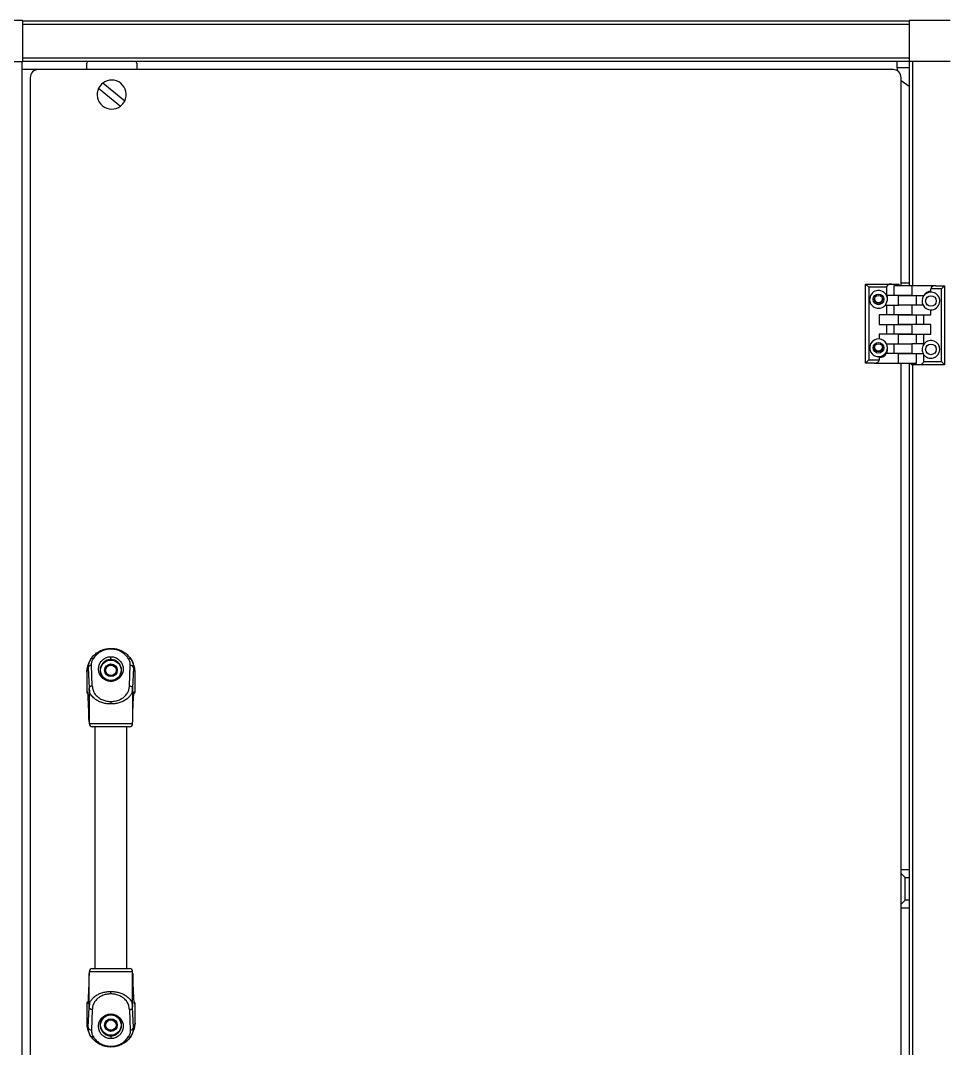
# Model space of a CAD drawing. Header units: millimetres. Extents: x 10 to 584, y 10 to 410.
# Drawn here: x 230.1 to 268.34, y 304.31 to 346.8 of the extents above; entities that cross this region are included whole.
import ezdxf

# ---------------------------------------------------------------- set-up
doc = ezdxf.new("R2010")
doc.units = ezdxf.units.MM

msp = doc.modelspace()

# ---------------------------------------------------------------- linework, layer by layer
at = {"color": 7, "linetype": 'Continuous', "lineweight": 25}
for p, q in [((230.19516, 346.80498), (228.50183, 346.80498)), ((230.19516, 345.11165), (230.19516, 346.80498)), ((266.83516, 346.77832), (230.19516, 346.77832)), ((268.52849, 346.80498), (266.83516, 346.80498)), ((266.83516, 346.80498), (266.83516, 345.11165)), ((228.50183, 345.11165), (230.19516, 345.11165)), ((230.16849, 280.11165), (230.16849, 345.11165)), ((266.83516, 345.11165), (230.19516, 345.11165)), ((232.83516, 344.77832), (232.83516, 345.04498)), ((234.90183, 345.04498), (234.90183, 344.77832)), ((266.33516, 344.84498), (266.33516, 345.11165)), ((266.83516, 345.11165), (266.83516, 335.84498)), ((268.52849, 345.11165), (266.83516, 345.11165)), ((230.83516, 344.77832), (230.16849, 344.77832)), ((266.16849, 344.77832), (230.83516, 344.77832)), ((266.33516, 344.84498), (266.33516, 344.73366)), ((230.50183, 344.44498), (230.50183, 280.77832)), ((234.4064, 343.47917), (233.4989, 344.21763)), ((266.50183, 335.84498), (266.50183, 344.44498)), ((266.50183, 344.32828), (266.83516, 344.09488)), ((233.33059, 344.0108), (234.23809, 343.27233)), ((265.03516, 332.64498), (265.03516, 335.91165)), ((265.16849, 335.77832), (265.03516, 335.91165)), ((265.03516, 335.91165), (266.10183, 335.91165)), ((265.16849, 335.77832), (265.16849, 332.77832)), ((265.90183, 335.77832), (265.16849, 335.77832)), ((265.90183, 335.77832), (265.90183, 335.49028)), ((266.10183, 335.91165), (266.40183, 335.91165)), ((266.20183, 335.84498), (266.20183, 335.44498)), ((266.94193, 335.84498), (266.20183, 335.84498)), ((266.40183, 335.91165), (266.40183, 335.84498)), ((266.83516, 335.94498), (266.50183, 335.94498)), ((266.94193, 335.84498), (266.94193, 335.44498)), ((267.94193, 335.84498), (266.94193, 335.84498)), ((267.73516, 335.61165), (267.73516, 335.71165)), ((268.16849, 335.71165), (267.73516, 335.71165)), ((267.94193, 335.84498), (268.30183, 335.84498)), ((268.16849, 335.71165), (268.30183, 335.84498)), ((268.16849, 332.71165), (268.16849, 335.71165)), ((268.30183, 335.84498), (268.30183, 332.57832)), ((266.39506, 335.44498), (265.91981, 335.44498)), ((266.39506, 335.44498), (266.94193, 335.44498)), ((266.39506, 335.04498), (266.39506, 335.44498)), ((266.94193, 335.44498), (266.40183, 335.44498)), ((266.94193, 335.44498), (267.44648, 335.44498)), ((267.13516, 335.04498), (267.13516, 335.44498)), ((267.43516, 335.44498), (267.43516, 335.42361)), ((265.85133, 335.04498), (266.39506, 335.04498)), ((265.90183, 335.04498), (265.90183, 334.64498)), ((266.20183, 335.04498), (266.20183, 334.64498)), ((266.94193, 335.04498), (266.39506, 335.04498)), ((266.94193, 335.04498), (266.40183, 335.04498)), ((266.94193, 335.04498), (266.94193, 334.64498)), ((267.40856, 335.04498), (266.94193, 335.04498)), ((267.73516, 334.64498), (267.73516, 334.84498)), ((265.60183, 334.64498), (265.60183, 334.24498)), ((266.39506, 334.64498), (265.60183, 334.64498)), ((266.39506, 334.64498), (266.94193, 334.64498)), ((266.39506, 334.24498), (266.39506, 334.64498)), ((266.94193, 334.64498), (266.40183, 334.64498)), ((266.94193, 334.64498), (267.73516, 334.64498)), ((267.13516, 334.24498), (267.13516, 334.64498)), ((267.43516, 334.24498), (267.43516, 334.64498)), ((265.60183, 334.24498), (266.39506, 334.24498)), ((265.90183, 334.24498), (265.90183, 333.84498)), ((266.20183, 334.24498), (266.20183, 333.84498)), ((266.39506, 334.24498), (266.94193, 334.24498)), ((266.94193, 334.24498), (266.40183, 334.24498)), ((266.94193, 334.24498), (266.94193, 333.84498)), ((267.73516, 334.24498), (266.94193, 334.24498)), ((267.73516, 333.84498), (267.73516, 334.24498)), ((265.60183, 333.84498), (265.60183, 333.64347)), ((266.39506, 333.84498), (265.60183, 333.84498)), ((266.39506, 333.84498), (266.94193, 333.84498)), ((266.39506, 333.44498), (266.39506, 333.84498)), ((266.94193, 333.84498), (266.40183, 333.84498)), ((266.94193, 333.84498), (267.73516, 333.84498)), ((267.13516, 333.44498), (267.13516, 333.84498)), ((267.43516, 333.44498), (267.43516, 333.84498)), ((265.89509, 333.44498), (266.39506, 333.44498)), ((265.90183, 333.43107), (265.90183, 333.44498)), ((266.20183, 333.44498), (266.20183, 333.04498)), ((266.39506, 333.44498), (266.94193, 333.44498)), ((266.40183, 333.44498), (266.94193, 333.44498)), ((266.94193, 333.44498), (266.94193, 333.04498)), ((267.45232, 333.44498), (266.94193, 333.44498)), ((265.16849, 332.77832), (265.03516, 332.64498)), ((265.16849, 332.77832), (265.60183, 332.77832)), ((265.60183, 332.87832), (265.60183, 332.77832)), ((266.39506, 333.04498), (265.8905, 333.04498)), ((266.39506, 332.64498), (266.39506, 333.04498)), ((266.39506, 333.04498), (266.94193, 333.04498)), ((266.94193, 333.04498), (266.40183, 333.04498)), ((266.94193, 333.04498), (267.40856, 333.04498)), ((267.13516, 332.64498), (267.13516, 333.04498)), ((267.43516, 332.71165), (267.43516, 332.99969)), ((265.39505, 332.64498), (265.03516, 332.64498)), ((265.39505, 332.64498), (266.39506, 332.64498)), ((266.39506, 332.64498), (267.13516, 332.64498)), ((266.50183, 292.51165), (266.50183, 332.64498)), ((266.83516, 332.64498), (266.83516, 292.51165)), ((266.93516, 332.57832), (266.93516, 332.64498)), ((267.23516, 332.57832), (266.93516, 332.57832)), ((268.30183, 332.57832), (267.23516, 332.57832)), ((267.43516, 332.71165), (268.16849, 332.71165)), ((268.16849, 332.71165), (268.30183, 332.57832)), ((233.83516, 320.82186), (233.83516, 320.85306)), ((232.99295, 320.3922), (232.95886, 320.33325)), ((232.99295, 320.3922), (232.9757, 320.35306)), ((234.67737, 320.3922), (234.71146, 320.33325)), ((232.89906, 320.04873), (232.93519, 319.19975)), ((233.0685, 319.30065), (233.03231, 320.15087)), ((234.60182, 319.30065), (234.63801, 320.15087)), ((234.77126, 320.04873), (234.73512, 319.19975)), ((232.8359, 319.86771), (232.83601, 319.86988)), ((232.8359, 319.86771), (232.8359, 319.05306)), ((234.83442, 319.86771), (234.83431, 319.86988)), ((234.83442, 319.05306), (234.83442, 319.86771)), ((232.93516, 319.19659), (232.93516, 317.81165)), ((233.83516, 319.50165), (233.83516, 319.48605)), ((234.73516, 319.19659), (234.73516, 317.81165)), ((232.87398, 319.05306), (232.8359, 319.05306)), ((232.92166, 318.21786), (232.8954, 318.8347)), ((234.74866, 318.21786), (234.77491, 318.8347)), ((234.79634, 319.05306), (234.83442, 319.05306)), ((233.83516, 318.65542), (233.83516, 318.55328)), ((232.93516, 317.81165), (232.93348, 317.81165)), ((232.93516, 317.81162), (232.93516, 317.74498)), ((234.60183, 317.61165), (233.06849, 317.61165)), ((233.16849, 317.61165), (233.16849, 307.61165)), ((234.50183, 307.61165), (234.50183, 317.61165)), ((234.73516, 317.81165), (234.73684, 317.81165)), ((234.73516, 317.74498), (234.73516, 317.81162)), ((266.50183, 311.71165), (266.83516, 311.71165)), ((266.66849, 311.37832), (266.50183, 311.54498)), ((266.66849, 310.44498), (266.66849, 311.37832)), ((266.66849, 311.37832), (266.83516, 311.37832)), ((266.50183, 310.27832), (266.66849, 310.44498)), ((266.83516, 310.44498), (266.66849, 310.44498)), ((266.83516, 310.11165), (266.50183, 310.11165)), ((232.93516, 307.41165), (232.93348, 307.41165)), ((232.93516, 307.47832), (232.93516, 307.41168)), ((232.93516, 306.02671), (232.93516, 307.41165)), ((233.06849, 307.61165), (234.60183, 307.61165)), ((234.73516, 307.41168), (234.73516, 307.47832)), ((234.73516, 306.02671), (234.73516, 307.41165)), ((234.73516, 307.41165), (234.73684, 307.41165)), ((232.92166, 307.00544), (232.8954, 306.3886)), ((234.74866, 307.00544), (234.77491, 306.3886)), ((233.83516, 306.56788), (233.83516, 306.67002)), ((232.8359, 306.17024), (232.8359, 305.35559)), ((232.87398, 306.17024), (232.8359, 306.17024)), ((232.89906, 305.17457), (232.93519, 306.02355)), ((234.77126, 305.17457), (234.73512, 306.02355)), ((234.79634, 306.17024), (234.83442, 306.17024)), ((234.83442, 305.35559), (234.83442, 306.17024)), ((233.0685, 305.92265), (233.03231, 305.07243)), ((233.83516, 305.72165), (233.83516, 305.73725)), ((234.60182, 305.92265), (234.63801, 305.07243)), ((232.8359, 305.35559), (232.83601, 305.35342)), ((234.83442, 305.35559), (234.83431, 305.35342)), ((232.99295, 304.8311), (232.95886, 304.89005)), ((234.67737, 304.8311), (234.71146, 304.89005)), ((234.67737, 304.8311), (234.69461, 304.87024)), ((233.83516, 304.40144), (233.83516, 304.37024))]:
    msp.add_line(p, q, dxfattribs=at)
at = {"color": 59, "linetype": 'Continuous', "lineweight": 25}
for p, q in [((266.83516, 346.64498), (230.19516, 346.64498)), ((266.83516, 345.24498), (230.19516, 345.24498)), ((266.96849, 345.11165), (266.96849, 335.84498)), ((266.83516, 344.84498), (266.33516, 344.84498)), ((266.96849, 332.57832), (266.96849, 292.51165)), ((232.93516, 317.74498), (234.73516, 317.74498)), ((234.73516, 307.47832), (232.93516, 307.47832))]:
    msp.add_line(p, q, dxfattribs=at)
at = {"color": 7, "linetype": 'Continuous', "lineweight": 25}
for centre, radius in [((265.56849, 335.27832), 0.22), ((265.56849, 335.27832), 0.16667), ((267.73516, 335.21165), 0.22), ((265.56849, 333.27832), 0.22), ((265.56849, 333.27832), 0.16667), ((267.73516, 333.21165), 0.22), ((233.83516, 319.94498), 0.42333), ((233.83516, 319.94498), 0.26204), ((233.83516, 319.94498), 0.24204), ((233.83516, 319.94498), 0.21667), ((233.83516, 305.27832), 0.42333), ((233.83516, 305.27832), 0.26204), ((233.83516, 305.27832), 0.24204), ((233.83516, 305.27832), 0.21667)]:
    msp.add_circle(centre, radius, dxfattribs=at)
for centre, radius, start, end in [((232.90183, 345.04498), 0.06667, 90, 180), ((234.83516, 345.04498), 0.06667, 0, 90), ((230.83516, 344.44498), 0.33333, 90, 180), ((266.16849, 344.44498), 0.33333, 0, 90), ((233.86849, 343.74498), 0.6, 128.024116, 153.703293), ((233.86849, 343.74498), 0.6, 333.703293, 128.024116), ((233.86849, 343.74498), 0.6, 153.703293, 308.024116), ((233.86849, 343.74498), 0.6, 308.024116, 333.703293), ((265.56849, 335.27832), 0.36667, 5.340809, 320.478804), ((265.56849, 335.31165), 0.16667, 185.73917, 354.26083), ((265.56849, 335.27832), 0.36667, 320.478804, 5.340809), ((265.60183, 335.34498), 0.33333, 17.457603, 25.841933), ((265.60183, 335.34498), 0.33333, 354.39831, 17.457603), ((267.73516, 335.21165), 0.36667, 145.376465, 207.035692), ((267.73516, 335.21165), 0.36667, 270, 145.376465), ((267.73516, 335.27832), 0.33333, 154.158067, 154.849337), ((267.73516, 335.27832), 0.33333, 90, 150), ((267.73516, 335.21165), 0.36667, 207.035692, 270), ((265.56849, 333.27832), 0.36667, 84.784091, 2.690949), ((265.56849, 333.27832), 0.36667, 27.035692, 84.784091), ((267.73516, 333.21165), 0.36667, 214.623535, 140.478804), ((265.56849, 333.31165), 0.16667, 185.73917, 354.26083), ((265.56849, 333.27832), 0.36667, 24.619977, 27.035692), ((265.56849, 333.27832), 0.36667, 2.690949, 24.619977), ((265.60183, 333.21165), 0.34333, 330.9589, 14.141302), ((267.73516, 333.21165), 0.36667, 140.478804, 207.035692), ((265.60183, 333.21165), 0.33333, 270, 330), ((267.73516, 333.21165), 0.36667, 207.035692, 214.623535), ((267.73516, 333.14498), 0.33333, 205.150663, 205.841933), ((233.02146, 320.02703), 0.12431, 84.994483, 169.948216), ((234.64886, 320.02703), 0.12431, 10.051784, 95.005517), ((233.28128, 319.88111), 0.44541, 180.864768, 181.443671), ((234.38904, 319.88111), 0.44541, 358.556329, 359.135232), ((233.06849, 317.74498), 0.13333, 180, 270), ((234.60183, 317.74498), 0.13333, 270, 0), ((233.06849, 307.47832), 0.13333, 90, 180), ((234.60183, 307.47832), 0.13333, 0, 90), ((233.28128, 305.34219), 0.44541, 178.556329, 179.135232), ((233.02146, 305.19627), 0.12431, 190.051784, 275.005517), ((234.64886, 305.19627), 0.12431, 264.994483, 349.948216), ((234.38904, 305.34219), 0.44541, 0.864768, 1.443671)]:
    msp.add_arc(centre, radius, start, end, dxfattribs=at)
for centre, major_axis, ratio, start_param, end_param in [((266.10183, 335.77832), (0.2, 0), 0.66666667, 1.57079633, 3.14159265), ((267.94193, 335.71165), (0.20677, 0), 0.64483216, 1.57079633, 3.14159265), ((265.39505, 332.77832), (0.20677, 0), 0.64483216, 4.71238898, 6.28318531), ((267.23516, 332.71165), (0.2, 0), 0.66666667, 4.71238898, 6.28318531)]:
    msp.add_ellipse(centre, major_axis=major_axis, ratio=ratio, start_param=start_param, end_param=end_param, dxfattribs=at)
for points, knots in [([(232.99295, 320.3922), (233.02794, 320.44124), (233.09678, 320.53771), (233.238, 320.66244), (233.40968, 320.76537), (233.61142, 320.83859), (233.76253, 320.84836), (233.83516, 320.85306)], [0, 0, 0, 0, 0.20844236, 0.41007202, 0.60041652, 0.80794258, 1, 1, 1, 1]), ([(233.83516, 320.82186), (233.78193, 320.81896), (233.67137, 320.81292), (233.51212, 320.7647), (233.35519, 320.6843), (233.21126, 320.56862), (233.14128, 320.47214), (233.10524, 320.42246)], [0, 0, 0, 0, 0.15708257, 0.32626326, 0.51101556, 0.74821415, 1, 1, 1, 1]), ([(233.83516, 320.85306), (233.89647, 320.84973), (234.0231, 320.84287), (234.20639, 320.78772), (234.38738, 320.69532), (234.55394, 320.56212), (234.63562, 320.44968), (234.67737, 320.3922)], [0, 0, 0, 0, 0.16223533, 0.3351158, 0.52082105, 0.75503888, 1, 1, 1, 1]), ([(234.56508, 320.42246), (234.53485, 320.46486), (234.47572, 320.5478), (234.35371, 320.65592), (234.20544, 320.74509), (234.03051, 320.80911), (233.89826, 320.81774), (233.83516, 320.82186)], [0, 0, 0, 0, 0.21445847, 0.41945294, 0.60999217, 0.81392716, 1, 1, 1, 1]), ([(233.03231, 320.15087), (233.03413, 320.20306), (233.03738, 320.2961), (233.08454, 320.38391), (233.10524, 320.42246)], [0, 0, 0, 0, 0.56093425, 1, 1, 1, 1]), ([(233.83516, 319.48605), (233.81243, 319.48695), (233.76331, 319.48889), (233.6864, 319.50605), (233.60408, 319.5382), (233.50842, 319.59786), (233.41342, 319.69606), (233.34214, 319.83531), (233.31619, 319.99605), (233.34214, 320.1568), (233.41342, 320.29604), (233.50842, 320.39425), (233.60408, 320.45391), (233.6864, 320.48605), (233.76331, 320.50322), (233.81243, 320.50516), (233.83516, 320.50605)], [0, 0, 0, 0, 0.03292486, 0.07117138, 0.11670959, 0.17178766, 0.26304091, 0.37480765, 0.5, 0.62519235, 0.73695909, 0.82821234, 0.88329041, 0.92882862, 0.96707514, 1, 1, 1, 1]), ([(233.83516, 320.50605), (233.85788, 320.50516), (233.90701, 320.50322), (233.98392, 320.48605), (234.06624, 320.45391), (234.1619, 320.39425), (234.2569, 320.29604), (234.32818, 320.1568), (234.35413, 319.99605), (234.32818, 319.83531), (234.2569, 319.69606), (234.1619, 319.59786), (234.06624, 319.5382), (233.98392, 319.50605), (233.90701, 319.48889), (233.85788, 319.48695), (233.83516, 319.48605)], [0, 0, 0, 0, 0.032924856, 0.071171385, 0.116709591, 0.171787662, 0.263040913, 0.37480765, 0.5, 0.62519235, 0.736959087, 0.828212338, 0.883290409, 0.928828615, 0.967075144, 1, 1, 1, 1]), ([(234.63801, 320.15087), (234.63619, 320.20306), (234.63294, 320.2961), (234.58578, 320.38391), (234.56508, 320.42246)], [0, 0, 0, 0, 0.560934246, 1, 1, 1, 1]), ([(234.67737, 320.3922), (234.7066, 320.3368), (234.7649, 320.2263), (234.76914, 320.10781), (234.77126, 320.04873)], [0, 0, 0, 0, 0.50141674, 1, 1, 1, 1]), ([(232.83601, 319.86988), (232.83642, 319.87582), (232.83749, 319.89107), (232.84034, 319.90989), (232.8448, 319.93243), (232.85123, 319.95477), (232.85978, 319.97871), (232.87075, 320.0029), (232.88424, 320.02735), (232.89391, 320.0413), (232.89906, 320.04873)], [0, 0, 0, 0, 0.02194753, 0.05644733, 0.13711926, 0.23668215, 0.361795, 0.54279434, 0.75649863, 1, 1, 1, 1]), ([(232.97177, 320.35487), (232.96651, 320.34629), (232.94973, 320.31895), (232.92348, 320.26492), (232.89544, 320.19673), (232.87381, 320.12986), (232.85778, 320.06753), (232.84696, 320.00665), (232.84055, 319.96326), (232.83856, 319.93198), (232.83815, 319.92562)], [0, 0, 0, 0, 0.11279731, 0.35941046, 0.55877004, 0.71570219, 0.83533006, 0.9230028, 0.98435122, 1, 1, 1, 1]), ([(233.83516, 320.38832), (233.81413, 320.38748), (233.78226, 320.38621), (233.74116, 320.37858), (233.69528, 320.36698), (233.63359, 320.34259), (233.56125, 320.29736), (233.49368, 320.23322), (233.44914, 320.16723), (233.42078, 320.10558), (233.40432, 320.05427), (233.3941, 319.99991), (233.39068, 319.94498), (233.3941, 319.89006), (233.40432, 319.8357), (233.42078, 319.78439), (233.44913, 319.72274), (233.49369, 319.65675), (233.56121, 319.59262), (233.62427, 319.55322), (233.6745, 319.5312), (233.71779, 319.51656), (233.77118, 319.50432), (233.81414, 319.50253), (233.83516, 319.50165)], [0, 0, 0, 0, 0.03299317, 0.04998013, 0.06746243, 0.11142761, 0.16559937, 0.23214431, 0.31172808, 0.35414457, 0.40258228, 0.4508511, 0.49998987, 0.54912863, 0.59739745, 0.64583413, 0.68825166, 0.76783542, 0.83438036, 0.88855212, 0.91116456, 0.93259102, 0.96700661, 1, 1, 1, 1]), ([(233.83516, 319.50165), (233.85619, 319.50249), (233.88806, 319.50376), (233.92916, 319.51138), (233.97504, 319.52299), (234.03673, 319.54738), (234.10907, 319.59261), (234.17664, 319.65675), (234.22118, 319.72274), (234.24954, 319.78439), (234.266, 319.8357), (234.27622, 319.89006), (234.27964, 319.94498), (234.27622, 319.99991), (234.266, 320.05427), (234.24954, 320.10558), (234.22118, 320.16723), (234.17663, 320.23322), (234.1091, 320.29735), (234.04604, 320.33674), (233.99582, 320.35877), (233.95253, 320.37341), (233.89913, 320.38565), (233.85618, 320.38744), (233.83516, 320.38832)], [0, 0, 0, 0, 0.03299317, 0.04998013, 0.06746243, 0.11142761, 0.16559937, 0.23214431, 0.31172808, 0.35414457, 0.40258228, 0.4508511, 0.49998987, 0.54912863, 0.59739745, 0.64583413, 0.68825166, 0.76783542, 0.83438036, 0.88855212, 0.91116456, 0.93259102, 0.96700662, 1, 1, 1, 1]), ([(234.83217, 319.92562), (234.83176, 319.93198), (234.82977, 319.96326), (234.82336, 320.00665), (234.81253, 320.06753), (234.79651, 320.12986), (234.77488, 320.19673), (234.74683, 320.26492), (234.72059, 320.31895), (234.70381, 320.34629), (234.69854, 320.35487)], [0, 0, 0, 0, 0.01564878, 0.0769972, 0.16466994, 0.28429781, 0.44122996, 0.64058954, 0.88720269, 1, 1, 1, 1]), ([(234.83431, 319.86988), (234.83389, 319.87582), (234.83283, 319.89107), (234.82998, 319.90989), (234.82551, 319.93243), (234.81909, 319.95477), (234.81054, 319.97871), (234.79957, 320.0029), (234.78608, 320.02735), (234.77641, 320.0413), (234.77126, 320.04873)], [0, 0, 0, 0, 0.02194753, 0.05644733, 0.13711926, 0.23668215, 0.361795, 0.54279434, 0.75649863, 1, 1, 1, 1]), ([(232.83592, 319.87438), (232.83591, 319.87314), (232.8359, 319.87091), (232.8359, 319.86869), (232.8359, 319.86771)], [0, 0, 0, 0, 0.56, 1, 1, 1, 1]), ([(232.83858, 319.93567), (232.83784, 319.92545), (232.83636, 319.90505), (232.83607, 319.8846), (232.83592, 319.87438)], [0, 0, 0, 0, 0.50062613, 1, 1, 1, 1]), ([(234.8344, 319.87438), (234.83425, 319.8846), (234.83396, 319.90505), (234.83248, 319.92545), (234.83174, 319.93567)], [0, 0, 0, 0, 0.4994573, 1, 1, 1, 1]), ([(234.83442, 319.86771), (234.83442, 319.86895), (234.83442, 319.87118), (234.83441, 319.8734), (234.8344, 319.87438)], [0, 0, 0, 0, 0.56, 1, 1, 1, 1]), ([(232.93519, 319.19975), (232.93518, 319.19921), (232.93516, 319.19823), (232.93516, 319.1971), (232.93516, 319.19659)], [0, 0, 0, 0, 0.557696895, 1, 1, 1, 1]), ([(233.83516, 318.55328), (233.78011, 318.5554), (233.66572, 318.55979), (233.49672, 318.59623), (233.36429, 318.64538), (233.26626, 318.69665), (233.18974, 318.74598), (233.11552, 318.80701), (233.04828, 318.88028), (233.00141, 318.95062), (232.96917, 319.0177), (232.94935, 319.07755), (232.93729, 319.13814), (232.93586, 319.17731), (232.93516, 319.19659)], [0, 0, 0, 0, 0.10442027, 0.21699368, 0.33808333, 0.40100763, 0.46711379, 0.55489556, 0.64459873, 0.73791393, 0.80089669, 0.87201161, 0.93697556, 1, 1, 1, 1]), ([(233.0685, 319.30065), (233.05812, 319.30003), (233.03854, 319.29886), (233.00592, 319.28954), (232.97144, 319.27094), (232.94201, 319.23885), (232.93743, 319.21257), (232.93519, 319.19975)], [0, 0, 0, 0, 0.15124393, 0.28530448, 0.501035, 0.75656945, 1, 1, 1, 1]), ([(232.93773, 319.21893), (232.93799, 319.19416), (232.9385, 319.14467), (232.94762, 319.09627), (232.95217, 319.0721)], [0, 0, 0, 0, 0.50067343, 1, 1, 1, 1]), ([(233.0685, 319.30065), (233.07392, 319.24134), (233.08499, 319.12022), (233.17956, 318.94769), (233.32293, 318.8086), (233.4937, 318.71647), (233.66286, 318.6647), (233.77961, 318.65841), (233.83516, 318.65542)], [0, 0, 0, 0, 0.19823655, 0.40485984, 0.60469911, 0.74938722, 0.88075932, 1, 1, 1, 1]), ([(233.83516, 318.65542), (233.88807, 318.65813), (233.999, 318.66381), (234.16073, 318.71068), (234.31095, 318.78691), (234.43939, 318.89305), (234.53391, 319.02081), (234.59187, 319.15982), (234.59856, 319.25442), (234.60182, 319.30065)], [0, 0, 0, 0, 0.11352191, 0.23801144, 0.37463918, 0.52216133, 0.68373569, 0.84544547, 1, 1, 1, 1]), ([(234.60182, 319.30065), (234.6122, 319.30003), (234.63178, 319.29886), (234.6644, 319.28954), (234.69888, 319.27094), (234.72831, 319.23885), (234.73289, 319.21257), (234.73512, 319.19975)], [0, 0, 0, 0, 0.15123643, 0.28529447, 0.50103496, 0.75656283, 1, 1, 1, 1]), ([(234.73516, 319.19659), (234.7343, 319.17732), (234.73256, 319.1382), (234.72609, 319.09694), (234.71875, 319.07537), (234.71805, 319.07328)], [0, 0, 0, 0, 0.46709736, 0.94856915, 1, 1, 1, 1]), ([(234.71815, 319.0721), (234.7227, 319.09627), (234.73182, 319.14467), (234.73233, 319.19416), (234.73259, 319.21893)], [0, 0, 0, 0, 0.499326566, 1, 1, 1, 1]), ([(234.73512, 319.19975), (234.73514, 319.19921), (234.73516, 319.19823), (234.73516, 319.1971), (234.73516, 319.19659)], [0, 0, 0, 0, 0.557696895, 1, 1, 1, 1]), ([(232.8359, 319.05306), (232.83681, 319.04456), (232.8382, 319.03161), (232.84657, 319.01612), (232.85683, 319.00342), (232.87059, 318.99368), (232.88704, 318.98748), (232.89717, 318.98677), (232.90258, 318.98639)], [0, 0, 0, 0, 0.242483656, 0.369420875, 0.499786997, 0.709656854, 0.844873796, 1, 1, 1, 1]), ([(232.8954, 318.8347), (232.89367, 318.87076), (232.89018, 318.94344), (232.88298, 319.03061), (232.87738, 319.04457), (232.87398, 319.05306)], [0, 0, 0, 0, 0.27844283, 0.56114742, 1, 1, 1, 1]), ([(234.76774, 318.98639), (234.77315, 318.98677), (234.78327, 318.98748), (234.79973, 318.99368), (234.81349, 319.00342), (234.82375, 319.01612), (234.83211, 319.03161), (234.83351, 319.04456), (234.83442, 319.05306)], [0, 0, 0, 0, 0.15511178, 0.29032393, 0.50021302, 0.63056988, 0.75750403, 1, 1, 1, 1]), ([(234.77491, 318.8347), (234.77664, 318.87076), (234.78013, 318.94344), (234.78734, 319.03061), (234.79293, 319.04457), (234.79634, 319.05306)], [0, 0, 0, 0, 0.27844283, 0.56114742, 1, 1, 1, 1]), ([(232.93348, 317.81165), (232.93154, 317.89386), (232.92808, 318.04049), (232.92362, 318.16372), (232.92166, 318.21786)], [0, 0, 0, 0, 0.56064178, 1, 1, 1, 1]), ([(234.73684, 317.81165), (234.73878, 317.89386), (234.74224, 318.04049), (234.7467, 318.16372), (234.74866, 318.21786)], [0, 0, 0, 0, 0.56064178, 1, 1, 1, 1]), ([(232.93348, 307.41165), (232.93154, 307.32944), (232.92808, 307.18281), (232.92362, 307.05958), (232.92166, 307.00544)], [0, 0, 0, 0, 0.56064178, 1, 1, 1, 1]), ([(234.73684, 307.41165), (234.73878, 307.32944), (234.74224, 307.18281), (234.7467, 307.05958), (234.74866, 307.00544)], [0, 0, 0, 0, 0.56064178, 1, 1, 1, 1]), ([(232.8954, 306.3886), (232.89367, 306.35254), (232.89018, 306.27986), (232.88298, 306.19269), (232.87738, 306.17873), (232.87398, 306.17024)], [0, 0, 0, 0, 0.27844283, 0.56114742, 1, 1, 1, 1]), ([(233.83516, 306.56788), (233.78225, 306.56517), (233.67132, 306.55949), (233.50959, 306.51262), (233.35936, 306.43639), (233.23093, 306.33025), (233.13641, 306.20249), (233.07845, 306.06348), (233.07176, 305.96888), (233.0685, 305.92265)], [0, 0, 0, 0, 0.113521907, 0.23801144, 0.374639176, 0.52216133, 0.683735687, 0.845445467, 1, 1, 1, 1]), ([(233.83516, 306.67002), (233.8902, 306.6679), (234.00459, 306.66351), (234.1736, 306.62708), (234.30603, 306.57792), (234.40405, 306.52665), (234.48057, 306.47732), (234.5548, 306.41629), (234.62204, 306.34302), (234.6689, 306.27269), (234.70115, 306.2056), (234.72097, 306.14575), (234.73303, 306.08516), (234.73446, 306.04599), (234.73516, 306.02671)], [0, 0, 0, 0, 0.10442027, 0.21699368, 0.33808333, 0.40100763, 0.46711379, 0.55489556, 0.64459873, 0.73791393, 0.80089669, 0.87201161, 0.93697556, 1, 1, 1, 1]), ([(234.60182, 305.92265), (234.5964, 305.98196), (234.58532, 306.10308), (234.49076, 306.27561), (234.34739, 306.4147), (234.17662, 306.50683), (234.00746, 306.5586), (233.89071, 306.56489), (233.83516, 306.56788)], [0, 0, 0, 0, 0.19823655, 0.40485984, 0.60469911, 0.74938722, 0.88075932, 1, 1, 1, 1]), ([(234.77491, 306.3886), (234.77664, 306.35254), (234.78013, 306.27986), (234.78734, 306.19269), (234.79293, 306.17873), (234.79634, 306.17024)], [0, 0, 0, 0, 0.278442835, 0.561147416, 1, 1, 1, 1]), ([(232.90258, 306.23691), (232.89717, 306.23653), (232.88704, 306.23582), (232.87059, 306.22962), (232.85683, 306.21988), (232.84657, 306.20718), (232.8382, 306.19169), (232.83681, 306.17874), (232.8359, 306.17024)], [0, 0, 0, 0, 0.15511178, 0.29032393, 0.50021302, 0.63056988, 0.75750403, 1, 1, 1, 1]), ([(232.93516, 306.02671), (232.93602, 306.04598), (232.93776, 306.0851), (232.94423, 306.12636), (232.95156, 306.14794), (232.95227, 306.15002)], [0, 0, 0, 0, 0.467097355, 0.94856915, 1, 1, 1, 1]), ([(232.93519, 306.02355), (232.93518, 306.0241), (232.93516, 306.02507), (232.93516, 306.02621), (232.93516, 306.02671)], [0, 0, 0, 0, 0.557696895, 1, 1, 1, 1]), ([(233.0685, 305.92265), (233.05812, 305.92327), (233.03854, 305.92444), (233.00592, 305.93376), (232.97144, 305.95236), (232.94201, 305.98445), (232.93743, 306.01073), (232.93519, 306.02355)], [0, 0, 0, 0, 0.15123643, 0.28529447, 0.50103496, 0.75656283, 1, 1, 1, 1]), ([(232.95217, 306.1512), (232.94762, 306.12703), (232.9385, 306.07863), (232.93799, 306.02914), (232.93773, 306.00437)], [0, 0, 0, 0, 0.49932657, 1, 1, 1, 1]), ([(234.60182, 305.92265), (234.6122, 305.92327), (234.63178, 305.92444), (234.6644, 305.93376), (234.69888, 305.95236), (234.72831, 305.98445), (234.73289, 306.01073), (234.73512, 306.02355)], [0, 0, 0, 0, 0.15124393, 0.28530448, 0.501035, 0.75656945, 1, 1, 1, 1]), ([(234.73259, 306.00437), (234.73233, 306.02914), (234.73182, 306.07863), (234.7227, 306.12703), (234.71815, 306.1512)], [0, 0, 0, 0, 0.50067343, 1, 1, 1, 1]), ([(234.73512, 306.02355), (234.73514, 306.0241), (234.73516, 306.02507), (234.73516, 306.02621), (234.73516, 306.02671)], [0, 0, 0, 0, 0.55769689, 1, 1, 1, 1]), ([(234.83442, 306.17024), (234.83351, 306.17874), (234.83211, 306.19169), (234.82375, 306.20718), (234.81349, 306.21988), (234.79973, 306.22962), (234.78328, 306.23582), (234.77315, 306.23653), (234.76774, 306.23691)], [0, 0, 0, 0, 0.24248366, 0.36942088, 0.499787, 0.70965685, 0.8448738, 1, 1, 1, 1]), ([(233.83516, 304.71725), (233.81243, 304.71814), (233.76331, 304.72008), (233.6864, 304.73725), (233.60408, 304.76939), (233.50842, 304.82906), (233.41342, 304.92726), (233.34214, 305.06651), (233.31619, 305.22725), (233.34214, 305.38799), (233.41342, 305.52724), (233.50842, 305.62544), (233.60408, 305.6851), (233.6864, 305.71725), (233.76331, 305.73442), (233.81243, 305.73635), (233.83516, 305.73725)], [0, 0, 0, 0, 0.032924856, 0.071171385, 0.116709591, 0.171787662, 0.263040913, 0.37480765, 0.5, 0.62519235, 0.736959087, 0.828212338, 0.883290409, 0.928828615, 0.967075144, 1, 1, 1, 1]), ([(233.83516, 305.72165), (233.81413, 305.72081), (233.78226, 305.71954), (233.74116, 305.71192), (233.69528, 305.70031), (233.63359, 305.67592), (233.56125, 305.6307), (233.49368, 305.56655), (233.44914, 305.50056), (233.42078, 305.43891), (233.40432, 305.3876), (233.3941, 305.33324), (233.39068, 305.27832), (233.3941, 305.22339), (233.40432, 305.16903), (233.42078, 305.11773), (233.44913, 305.05607), (233.49369, 304.99008), (233.56121, 304.92595), (233.62427, 304.88656), (233.6745, 304.86453), (233.71779, 304.84989), (233.77118, 304.83765), (233.81414, 304.83586), (233.83516, 304.83498)], [0, 0, 0, 0, 0.03299317, 0.04998013, 0.06746243, 0.11142761, 0.16559937, 0.23214431, 0.31172808, 0.35414457, 0.40258228, 0.4508511, 0.49998987, 0.54912863, 0.59739745, 0.64583413, 0.68825166, 0.76783542, 0.83438036, 0.88855212, 0.91116456, 0.93259102, 0.96700662, 1, 1, 1, 1]), ([(233.83516, 305.73725), (233.85788, 305.73635), (233.90701, 305.73442), (233.98392, 305.71725), (234.06624, 305.6851), (234.1619, 305.62544), (234.2569, 305.52724), (234.32818, 305.38799), (234.35413, 305.22725), (234.32818, 305.06651), (234.2569, 304.92726), (234.1619, 304.82906), (234.06624, 304.76939), (233.98392, 304.73725), (233.90701, 304.72008), (233.85788, 304.71814), (233.83516, 304.71725)], [0, 0, 0, 0, 0.032924856, 0.071171385, 0.116709591, 0.171787662, 0.263040913, 0.37480765, 0.5, 0.62519235, 0.736959087, 0.828212338, 0.883290409, 0.928828615, 0.967075144, 1, 1, 1, 1]), ([(233.83516, 304.83498), (233.85619, 304.83582), (233.88806, 304.8371), (233.92916, 304.84472), (233.97504, 304.85632), (234.03673, 304.88072), (234.10907, 304.92594), (234.17664, 304.99009), (234.22118, 305.05607), (234.24954, 305.11772), (234.266, 305.16903), (234.27622, 305.22339), (234.27964, 305.27832), (234.27622, 305.33324), (234.266, 305.3876), (234.24954, 305.43891), (234.22118, 305.50056), (234.17663, 305.56655), (234.1091, 305.63069), (234.04604, 305.67008), (233.99582, 305.6921), (233.95253, 305.70674), (233.89913, 305.71898), (233.85618, 305.72077), (233.83516, 305.72165)], [0, 0, 0, 0, 0.03299317, 0.04998013, 0.06746243, 0.11142761, 0.16559937, 0.23214431, 0.31172808, 0.35414457, 0.40258228, 0.4508511, 0.49998987, 0.54912863, 0.59739745, 0.64583413, 0.68825166, 0.76783542, 0.83438036, 0.88855212, 0.91116456, 0.93259102, 0.96700661, 1, 1, 1, 1]), ([(232.8359, 305.35559), (232.8359, 305.35435), (232.8359, 305.35212), (232.83591, 305.3499), (232.83592, 305.34892)], [0, 0, 0, 0, 0.56, 1, 1, 1, 1]), ([(232.83592, 305.34892), (232.83607, 305.3387), (232.83636, 305.31825), (232.83784, 305.29785), (232.83858, 305.28764)], [0, 0, 0, 0, 0.4994573, 1, 1, 1, 1]), ([(232.83601, 305.35342), (232.83642, 305.34748), (232.83749, 305.33223), (232.84034, 305.31341), (232.8448, 305.29087), (232.85123, 305.26854), (232.85978, 305.24459), (232.87075, 305.2204), (232.88424, 305.19595), (232.89391, 305.182), (232.89906, 305.17457)], [0, 0, 0, 0, 0.02194753, 0.05644733, 0.13711926, 0.23668215, 0.361795, 0.54279434, 0.75649863, 1, 1, 1, 1]), ([(232.83815, 305.29768), (232.83856, 305.29132), (232.84055, 305.26004), (232.84696, 305.21665), (232.85778, 305.15577), (232.87381, 305.09345), (232.89544, 305.02658), (232.92348, 304.95838), (232.94973, 304.90435), (232.96651, 304.87701), (232.97177, 304.86843)], [0, 0, 0, 0, 0.01564878, 0.0769972, 0.16466994, 0.28429781, 0.44122996, 0.64058954, 0.88720269, 1, 1, 1, 1]), ([(232.99295, 304.8311), (232.96372, 304.8865), (232.90542, 304.997), (232.90117, 305.11549), (232.89906, 305.17457)], [0, 0, 0, 0, 0.501416738, 1, 1, 1, 1]), ([(234.69854, 304.86843), (234.70381, 304.87701), (234.72059, 304.90435), (234.74683, 304.95838), (234.77488, 305.02658), (234.79651, 305.09345), (234.81253, 305.15577), (234.82336, 305.21665), (234.82977, 305.26004), (234.83176, 305.29132), (234.83217, 305.29768)], [0, 0, 0, 0, 0.11279731, 0.35941046, 0.55877004, 0.71570219, 0.83533006, 0.9230028, 0.98435122, 1, 1, 1, 1]), ([(234.83431, 305.35342), (234.83389, 305.34748), (234.83283, 305.33223), (234.82998, 305.31341), (234.82551, 305.29087), (234.81909, 305.26854), (234.81054, 305.24459), (234.79957, 305.2204), (234.78608, 305.19595), (234.77641, 305.182), (234.77126, 305.17457)], [0, 0, 0, 0, 0.02194753, 0.05644733, 0.13711926, 0.23668215, 0.361795, 0.54279434, 0.75649863, 1, 1, 1, 1]), ([(234.83174, 305.28764), (234.83248, 305.29785), (234.83396, 305.31825), (234.83425, 305.3387), (234.8344, 305.34892)], [0, 0, 0, 0, 0.50062613, 1, 1, 1, 1]), ([(234.8344, 305.34892), (234.83441, 305.35016), (234.83442, 305.35239), (234.83442, 305.35461), (234.83442, 305.35559)], [0, 0, 0, 0, 0.56, 1, 1, 1, 1]), ([(233.83516, 304.37024), (233.77385, 304.37357), (233.64721, 304.38044), (233.46393, 304.43558), (233.28294, 304.52798), (233.11637, 304.66118), (233.0347, 304.77362), (232.99295, 304.8311)], [0, 0, 0, 0, 0.162235334, 0.335115801, 0.520821052, 0.755038878, 1, 1, 1, 1]), ([(233.03231, 305.07243), (233.03413, 305.02024), (233.03738, 304.9272), (233.08454, 304.83939), (233.10524, 304.80084)], [0, 0, 0, 0, 0.56093425, 1, 1, 1, 1]), ([(233.10524, 304.80084), (233.13547, 304.75844), (233.19459, 304.6755), (233.3166, 304.56738), (233.46488, 304.47821), (233.63981, 304.41419), (233.77206, 304.40556), (233.83516, 304.40144)], [0, 0, 0, 0, 0.21445847, 0.41945294, 0.60999217, 0.81392716, 1, 1, 1, 1]), ([(234.67737, 304.8311), (234.64238, 304.78206), (234.57354, 304.68559), (234.43231, 304.56086), (234.26064, 304.45793), (234.05889, 304.38471), (233.90779, 304.37494), (233.83516, 304.37024)], [0, 0, 0, 0, 0.20844236, 0.41007202, 0.60041652, 0.80794258, 1, 1, 1, 1]), ([(233.83516, 304.40144), (233.88839, 304.40434), (233.99895, 304.41038), (234.1582, 304.4586), (234.31513, 304.539), (234.45906, 304.65468), (234.52904, 304.75116), (234.56508, 304.80084)], [0, 0, 0, 0, 0.157082565, 0.326263258, 0.511015561, 0.748214153, 1, 1, 1, 1]), ([(234.63801, 305.07243), (234.63619, 305.02024), (234.63294, 304.9272), (234.58578, 304.83939), (234.56508, 304.80084)], [0, 0, 0, 0, 0.56093425, 1, 1, 1, 1])]:
    msp.add_open_spline(points, degree=3, knots=knots, dxfattribs=at)
for points in [[(233.10524, 320.42246), (233.09347, 320.42476), (233.06992, 320.42938), (233.03764, 320.42509), (233.0102, 320.41329), (232.9987, 320.39923), (232.99295, 320.3922)], [(233.83516, 320.38832), (233.83516, 320.38892), (233.83516, 320.39013), (233.83516, 320.39959), (233.83516, 320.41374), (233.83516, 320.43183), (233.83516, 320.45204), (233.83516, 320.47245), (233.83516, 320.49158), (233.83516, 320.50123), (233.83516, 320.50605)], [(234.56508, 320.42246), (234.57685, 320.42476), (234.6004, 320.42938), (234.63268, 320.42509), (234.66012, 320.41329), (234.67162, 320.39923), (234.67737, 320.3922)], [(233.10524, 304.80084), (233.09347, 304.79854), (233.06992, 304.79392), (233.03764, 304.79821), (233.0102, 304.81001), (232.9987, 304.82407), (232.99295, 304.8311)], [(233.83516, 304.83498), (233.83516, 304.83438), (233.83516, 304.83317), (233.83516, 304.82371), (233.83516, 304.80956), (233.83516, 304.79147), (233.83516, 304.77126), (233.83516, 304.75085), (233.83516, 304.73172), (233.83516, 304.72207), (233.83516, 304.71725)], [(234.56508, 304.80084), (234.57685, 304.79854), (234.6004, 304.79392), (234.63268, 304.79821), (234.66012, 304.81001), (234.67162, 304.82407), (234.67737, 304.8311)]]:
    msp.add_open_spline(points, degree=3, dxfattribs=at)
at = {"color": 59, "linetype": 'Continuous', "lineweight": 25}
for points, knots in [([(232.9757, 320.35306), (232.95373, 320.31048), (232.90328, 320.21271), (232.90058, 320.10789), (232.89906, 320.04873)], [0, 0, 0, 0, 0.435554709, 1, 1, 1, 1]), ([(232.88031, 319.02566), (232.87988, 319.02628), (232.87451, 319.03407), (232.87423, 319.04396), (232.87398, 319.05306)], [0, 0, 0, 0, 0.08010042, 1, 1, 1, 1]), ([(234.71805, 319.07328), (234.71218, 319.05394), (234.70057, 319.01561), (234.66257, 318.93799), (234.59483, 318.84328), (234.47883, 318.74049), (234.3354, 318.6563), (234.17361, 318.59623), (234.00459, 318.55979), (233.8902, 318.5554), (233.83516, 318.55328)], [0, 0, 0, 0, 0.07421695, 0.14705865, 0.30462427, 0.4599894, 0.60900618, 0.74904652, 0.87923782, 1, 1, 1, 1]), ([(234.79001, 319.02566), (234.79044, 319.02628), (234.79581, 319.03407), (234.79609, 319.04396), (234.79634, 319.05306)], [0, 0, 0, 0, 0.08010042, 1, 1, 1, 1]), ([(232.95227, 306.15002), (232.95813, 306.16936), (232.96975, 306.20769), (233.00775, 306.28531), (233.07548, 306.38002), (233.19149, 306.48281), (233.33492, 306.567), (233.49671, 306.62707), (233.66573, 306.66351), (233.78011, 306.6679), (233.83516, 306.67002)], [0, 0, 0, 0, 0.07421695, 0.14705865, 0.30462427, 0.4599894, 0.60900618, 0.74904652, 0.87923782, 1, 1, 1, 1]), ([(232.88031, 306.19764), (232.87988, 306.19702), (232.87451, 306.18924), (232.87423, 306.17934), (232.87398, 306.17024)], [0, 0, 0, 0, 0.08010042, 1, 1, 1, 1]), ([(234.79001, 306.19764), (234.79044, 306.19702), (234.79581, 306.18924), (234.79609, 306.17934), (234.79634, 306.17024)], [0, 0, 0, 0, 0.08010042, 1, 1, 1, 1]), ([(234.69461, 304.87024), (234.71659, 304.91283), (234.76704, 305.01059), (234.76974, 305.11541), (234.77126, 305.17457)], [0, 0, 0, 0, 0.435554709, 1, 1, 1, 1])]:
    msp.add_open_spline(points, degree=3, knots=knots, dxfattribs=at)

doc.saveas('drawing.dxf')
